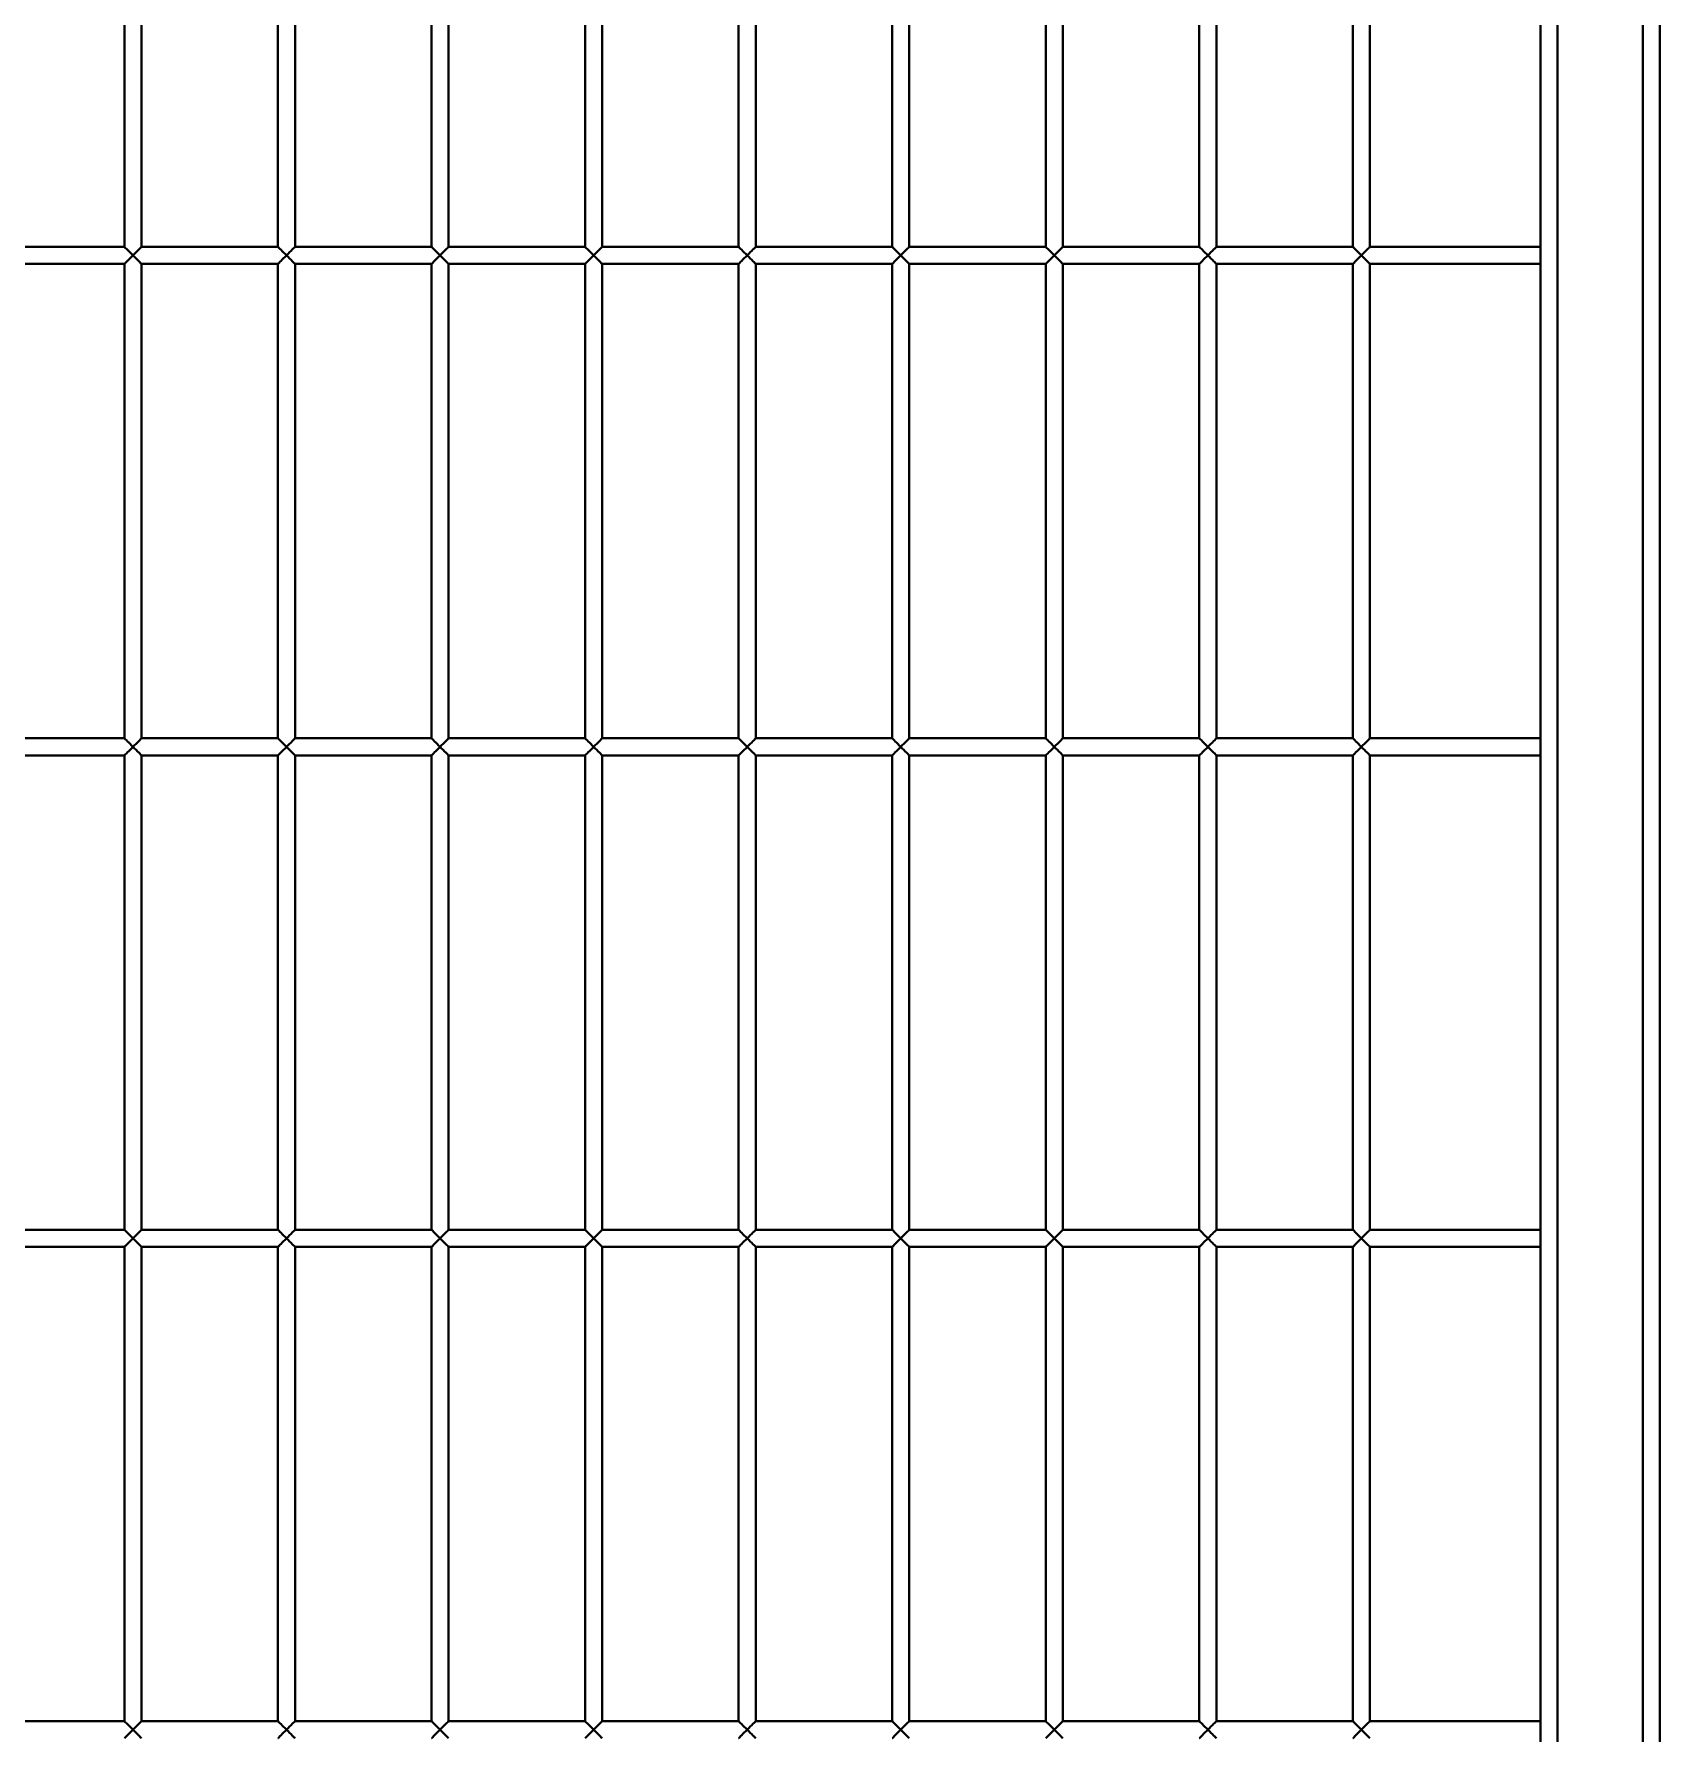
# Model space of a CAD drawing. Header units: millimetres. Extents: x 0 to 297, y 0 to 210.
# Drawn here: x 231.52 to 236.285, y 165.798 to 170.779 of the extents above; entities that cross this region are included whole.
import ezdxf

# ---------------------------------------------------------------- set-up
doc = ezdxf.new("R2010")
doc.units = ezdxf.units.MM
doc.layers.add('轮廓实线层', color=7, linetype='Continuous', lineweight=40)

msp = doc.modelspace()

# ---------------------------------------------------------------- linework, layer by layer
at = {"layer": '轮廓实线层', "color": 7, "linetype": 'Continuous', "lineweight": 40}
for p, q in [((236.2848, 174.7603), (236.2848, 156.7603)), ((236.2348, 156.8103), (236.2348, 174.7103)), ((235.9848, 174.4603), (235.9848, 157.0603)), ((235.9348, 157.1103), (235.9348, 174.4103)), ((231.7848, 171.5453), (231.7848, 170.1553)), ((231.8348, 170.1553), (231.8348, 171.5453)), ((232.2348, 171.5453), (232.2348, 170.1553)), ((232.2848, 170.1553), (232.2848, 171.5453)), ((232.6848, 171.5453), (232.6848, 170.1553)), ((232.7348, 170.1553), (232.7348, 171.5453)), ((233.1348, 171.5453), (233.1348, 170.1553)), ((233.1848, 170.1553), (233.1848, 171.5453)), ((233.5848, 171.5453), (233.5848, 170.1553)), ((233.6348, 170.1553), (233.6348, 171.5453)), ((234.0348, 171.5453), (234.0348, 170.1553)), ((234.0848, 170.1553), (234.0848, 171.5453)), ((234.4848, 171.5453), (234.4848, 170.1553)), ((234.5348, 170.1553), (234.5348, 171.5453)), ((234.9348, 171.5453), (234.9348, 170.1553)), ((234.9848, 170.1553), (234.9848, 171.5453)), ((235.3848, 171.5453), (235.3848, 170.1553)), ((235.4348, 170.1553), (235.4348, 171.5453)), ((231.7848, 170.1553), (231.3848, 170.1553)), ((232.2348, 170.1553), (231.8348, 170.1553)), ((232.6848, 170.1553), (232.2848, 170.1553)), ((233.1348, 170.1553), (232.7348, 170.1553)), ((233.5848, 170.1553), (233.1848, 170.1553)), ((234.0348, 170.1553), (233.6348, 170.1553)), ((234.4848, 170.1553), (234.0848, 170.1553)), ((234.9348, 170.1553), (234.5348, 170.1553)), ((235.3848, 170.1553), (234.9848, 170.1553)), ((235.9348, 170.1553), (235.4348, 170.1553)), ((231.3848, 170.1053), (231.7848, 170.1053)), ((231.7848, 170.1053), (231.7848, 168.7153)), ((231.8348, 168.7153), (231.8348, 170.1053)), ((231.8348, 170.1053), (232.2348, 170.1053)), ((232.2348, 170.1053), (232.2348, 168.7153)), ((232.2848, 168.7153), (232.2848, 170.1053)), ((232.2848, 170.1053), (232.6848, 170.1053)), ((232.6848, 170.1053), (232.6848, 168.7153)), ((232.7348, 168.7153), (232.7348, 170.1053)), ((232.7348, 170.1053), (233.1348, 170.1053)), ((233.1348, 170.1053), (233.1348, 168.7153)), ((233.1848, 168.7153), (233.1848, 170.1053)), ((233.1848, 170.1053), (233.5848, 170.1053)), ((233.5848, 170.1053), (233.5848, 168.7153)), ((233.6348, 168.7153), (233.6348, 170.1053)), ((233.6348, 170.1053), (234.0348, 170.1053)), ((234.0348, 170.1053), (234.0348, 168.7153)), ((234.0848, 168.7153), (234.0848, 170.1053)), ((234.0848, 170.1053), (234.4848, 170.1053)), ((234.4848, 170.1053), (234.4848, 168.7153)), ((234.5348, 168.7153), (234.5348, 170.1053)), ((234.5348, 170.1053), (234.9348, 170.1053)), ((234.9348, 170.1053), (234.9348, 168.7153)), ((234.9848, 168.7153), (234.9848, 170.1053)), ((234.9848, 170.1053), (235.3848, 170.1053)), ((235.3848, 170.1053), (235.3848, 168.7153)), ((235.4348, 168.7153), (235.4348, 170.1053)), ((235.4348, 170.1053), (235.9348, 170.1053)), ((231.7848, 168.7153), (231.3848, 168.7153)), ((232.2348, 168.7153), (231.8348, 168.7153)), ((232.6848, 168.7153), (232.2848, 168.7153)), ((233.1348, 168.7153), (232.7348, 168.7153)), ((233.5848, 168.7153), (233.1848, 168.7153)), ((234.0348, 168.7153), (233.6348, 168.7153)), ((234.4848, 168.7153), (234.0848, 168.7153)), ((234.9348, 168.7153), (234.5348, 168.7153)), ((235.3848, 168.7153), (234.9848, 168.7153)), ((235.9348, 168.7153), (235.4348, 168.7153)), ((231.3848, 168.6653), (231.7848, 168.6653)), ((231.7848, 168.6653), (231.7848, 167.2753)), ((231.8348, 167.2753), (231.8348, 168.6653)), ((231.8348, 168.6653), (232.2348, 168.6653)), ((232.2348, 168.6653), (232.2348, 167.2753)), ((232.2848, 167.2753), (232.2848, 168.6653)), ((232.2848, 168.6653), (232.6848, 168.6653)), ((232.6848, 168.6653), (232.6848, 167.2753)), ((232.7348, 167.2753), (232.7348, 168.6653)), ((232.7348, 168.6653), (233.1348, 168.6653)), ((233.1348, 168.6653), (233.1348, 167.2753)), ((233.1848, 167.2753), (233.1848, 168.6653)), ((233.1848, 168.6653), (233.5848, 168.6653)), ((233.5848, 168.6653), (233.5848, 167.2753)), ((233.6348, 167.2753), (233.6348, 168.6653)), ((233.6348, 168.6653), (234.0348, 168.6653)), ((234.0348, 168.6653), (234.0348, 167.2753)), ((234.0848, 167.2753), (234.0848, 168.6653)), ((234.0848, 168.6653), (234.4848, 168.6653)), ((234.4848, 168.6653), (234.4848, 167.2753)), ((234.5348, 167.2753), (234.5348, 168.6653)), ((234.5348, 168.6653), (234.9348, 168.6653)), ((234.9348, 168.6653), (234.9348, 167.2753)), ((234.9848, 167.2753), (234.9848, 168.6653)), ((234.9848, 168.6653), (235.3848, 168.6653)), ((235.3848, 168.6653), (235.3848, 167.2753)), ((235.4348, 167.2753), (235.4348, 168.6653)), ((235.4348, 168.6653), (235.9348, 168.6653)), ((231.7848, 167.2753), (231.3848, 167.2753)), ((232.2348, 167.2753), (231.8348, 167.2753)), ((232.6848, 167.2753), (232.2848, 167.2753)), ((233.1348, 167.2753), (232.7348, 167.2753)), ((233.5848, 167.2753), (233.1848, 167.2753)), ((234.0348, 167.2753), (233.6348, 167.2753)), ((234.4848, 167.2753), (234.0848, 167.2753)), ((234.9348, 167.2753), (234.5348, 167.2753)), ((235.3848, 167.2753), (234.9848, 167.2753)), ((235.9348, 167.2753), (235.4348, 167.2753)), ((231.3848, 167.2253), (231.7848, 167.2253)), ((231.7848, 167.2253), (231.7848, 165.8353)), ((231.8348, 165.8353), (231.8348, 167.2253)), ((231.8348, 167.2253), (232.2348, 167.2253)), ((232.2348, 167.2253), (232.2348, 165.8353)), ((232.2848, 165.8353), (232.2848, 167.2253)), ((232.2848, 167.2253), (232.6848, 167.2253)), ((232.6848, 167.2253), (232.6848, 165.8353)), ((232.7348, 165.8353), (232.7348, 167.2253)), ((232.7348, 167.2253), (233.1348, 167.2253)), ((233.1348, 167.2253), (233.1348, 165.8353)), ((233.1848, 165.8353), (233.1848, 167.2253)), ((233.1848, 167.2253), (233.5848, 167.2253)), ((233.5848, 167.2253), (233.5848, 165.8353)), ((233.6348, 165.8353), (233.6348, 167.2253)), ((233.6348, 167.2253), (234.0348, 167.2253)), ((234.0348, 167.2253), (234.0348, 165.8353)), ((234.0848, 165.8353), (234.0848, 167.2253)), ((234.0848, 167.2253), (234.4848, 167.2253)), ((234.4848, 167.2253), (234.4848, 165.8353)), ((234.5348, 165.8353), (234.5348, 167.2253)), ((234.5348, 167.2253), (234.9348, 167.2253)), ((234.9348, 167.2253), (234.9348, 165.8353)), ((234.9848, 165.8353), (234.9848, 167.2253)), ((234.9848, 167.2253), (235.3848, 167.2253)), ((235.3848, 167.2253), (235.3848, 165.8353)), ((235.4348, 165.8353), (235.4348, 167.2253)), ((235.4348, 167.2253), (235.9348, 167.2253)), ((231.7848, 165.8353), (231.3848, 165.8353)), ((232.2348, 165.8353), (231.8348, 165.8353)), ((232.6848, 165.8353), (232.2848, 165.8353)), ((233.1348, 165.8353), (232.7348, 165.8353)), ((233.5848, 165.8353), (233.1848, 165.8353)), ((234.0348, 165.8353), (233.6348, 165.8353)), ((234.4848, 165.8353), (234.0848, 165.8353)), ((234.9348, 165.8353), (234.5348, 165.8353)), ((235.3848, 165.8353), (234.9848, 165.8353)), ((235.9348, 165.8353), (235.4348, 165.8353))]:
    msp.add_line(p, q, dxfattribs=at)
at = {"layer": '轮廓实线层', "color": 7, "linetype": 'Continuous', "lineweight": 40, "flags": 128}
for points in [[(231.7848, 170.1553), (231.7852, 170.1549), (231.7863, 170.1538), (231.7882, 170.1519), (231.7907, 170.1494), (231.7938, 170.1463), (231.7973, 170.1428), (231.8013, 170.1388), (231.8055, 170.1346), (231.8098, 170.1303)], [(231.8098, 170.1303), (231.8055, 170.1259), (231.8013, 170.1217), (231.7973, 170.1178), (231.7938, 170.1142), (231.7907, 170.1111), (231.7882, 170.1086), (231.7863, 170.1068), (231.7852, 170.1056), (231.7848, 170.1053)], [(231.8098, 170.1303), (231.8144, 170.1349), (231.8189, 170.1393), (231.823, 170.1434), (231.8267, 170.1471), (231.8298, 170.1502), (231.8322, 170.1526), (231.8339, 170.1543), (231.8347, 170.1552), (231.8348, 170.1553)], [(231.8348, 170.1053), (231.8347, 170.1054), (231.8339, 170.1062), (231.8322, 170.1079), (231.8298, 170.1103), (231.8267, 170.1134), (231.823, 170.1171), (231.8189, 170.1212), (231.8144, 170.1257), (231.8098, 170.1303)], [(232.2348, 170.1553), (232.2352, 170.1549), (232.2363, 170.1538), (232.2382, 170.1519), (232.2407, 170.1494), (232.2438, 170.1463), (232.2473, 170.1428), (232.2513, 170.1388), (232.2555, 170.1346), (232.2598, 170.1303)], [(232.2598, 170.1303), (232.2555, 170.1259), (232.2513, 170.1217), (232.2473, 170.1178), (232.2438, 170.1142), (232.2407, 170.1111), (232.2382, 170.1086), (232.2363, 170.1068), (232.2352, 170.1056), (232.2348, 170.1053)], [(232.2598, 170.1303), (232.2644, 170.1349), (232.2689, 170.1393), (232.273, 170.1434), (232.2767, 170.1471), (232.2798, 170.1502), (232.2822, 170.1526), (232.2839, 170.1543), (232.2847, 170.1552), (232.2848, 170.1553)], [(232.2848, 170.1053), (232.2847, 170.1054), (232.2839, 170.1062), (232.2822, 170.1079), (232.2798, 170.1103), (232.2767, 170.1134), (232.273, 170.1171), (232.2689, 170.1212), (232.2644, 170.1257), (232.2598, 170.1303)], [(232.6848, 170.1553), (232.6852, 170.1549), (232.6863, 170.1538), (232.6882, 170.1519), (232.6907, 170.1494), (232.6938, 170.1463), (232.6973, 170.1428), (232.7013, 170.1388), (232.7055, 170.1346), (232.7098, 170.1303)], [(232.7098, 170.1303), (232.7055, 170.1259), (232.7013, 170.1217), (232.6973, 170.1178), (232.6938, 170.1142), (232.6907, 170.1111), (232.6882, 170.1086), (232.6863, 170.1068), (232.6852, 170.1056), (232.6848, 170.1053)], [(232.7098, 170.1303), (232.7144, 170.1349), (232.7189, 170.1393), (232.723, 170.1434), (232.7267, 170.1471), (232.7298, 170.1502), (232.7322, 170.1526), (232.7339, 170.1543), (232.7347, 170.1552), (232.7348, 170.1553)], [(232.7348, 170.1053), (232.7347, 170.1054), (232.7339, 170.1062), (232.7322, 170.1079), (232.7298, 170.1103), (232.7267, 170.1134), (232.723, 170.1171), (232.7189, 170.1212), (232.7144, 170.1257), (232.7098, 170.1303)], [(233.1348, 170.1553), (233.1352, 170.1549), (233.1363, 170.1538), (233.1382, 170.1519), (233.1407, 170.1494), (233.1438, 170.1463), (233.1473, 170.1428), (233.1513, 170.1388), (233.1555, 170.1346), (233.1598, 170.1303)], [(233.1598, 170.1303), (233.1555, 170.1259), (233.1513, 170.1217), (233.1473, 170.1178), (233.1438, 170.1142), (233.1407, 170.1111), (233.1382, 170.1086), (233.1363, 170.1068), (233.1352, 170.1056), (233.1348, 170.1053)], [(233.1598, 170.1303), (233.1644, 170.1349), (233.1689, 170.1393), (233.173, 170.1434), (233.1767, 170.1471), (233.1798, 170.1502), (233.1822, 170.1526), (233.1839, 170.1543), (233.1847, 170.1552), (233.1848, 170.1553)], [(233.1848, 170.1053), (233.1847, 170.1054), (233.1839, 170.1062), (233.1822, 170.1079), (233.1798, 170.1103), (233.1767, 170.1134), (233.173, 170.1171), (233.1689, 170.1212), (233.1644, 170.1257), (233.1598, 170.1303)], [(233.5848, 170.1553), (233.5852, 170.1549), (233.5863, 170.1538), (233.5882, 170.1519), (233.5907, 170.1494), (233.5938, 170.1463), (233.5973, 170.1428), (233.6013, 170.1388), (233.6055, 170.1346), (233.6098, 170.1303)], [(233.6098, 170.1303), (233.6055, 170.1259), (233.6013, 170.1217), (233.5973, 170.1178), (233.5938, 170.1142), (233.5907, 170.1111), (233.5882, 170.1086), (233.5863, 170.1068), (233.5852, 170.1056), (233.5848, 170.1053)], [(233.6098, 170.1303), (233.6144, 170.1349), (233.6189, 170.1393), (233.623, 170.1434), (233.6267, 170.1471), (233.6298, 170.1502), (233.6322, 170.1526), (233.6339, 170.1543), (233.6347, 170.1552), (233.6348, 170.1553)], [(233.6348, 170.1053), (233.6347, 170.1054), (233.6339, 170.1062), (233.6322, 170.1079), (233.6298, 170.1103), (233.6267, 170.1134), (233.623, 170.1171), (233.6189, 170.1212), (233.6144, 170.1257), (233.6098, 170.1303)], [(234.0348, 170.1553), (234.0352, 170.1549), (234.0363, 170.1538), (234.0382, 170.1519), (234.0407, 170.1494), (234.0438, 170.1463), (234.0473, 170.1428), (234.0513, 170.1388), (234.0555, 170.1346), (234.0598, 170.1303)], [(234.0598, 170.1303), (234.0555, 170.1259), (234.0513, 170.1217), (234.0473, 170.1178), (234.0438, 170.1142), (234.0407, 170.1111), (234.0382, 170.1086), (234.0363, 170.1068), (234.0352, 170.1056), (234.0348, 170.1053)], [(234.0598, 170.1303), (234.0644, 170.1349), (234.0689, 170.1393), (234.073, 170.1434), (234.0767, 170.1471), (234.0798, 170.1502), (234.0822, 170.1526), (234.0839, 170.1543), (234.0847, 170.1552), (234.0848, 170.1553)], [(234.0848, 170.1053), (234.0847, 170.1054), (234.0839, 170.1062), (234.0822, 170.1079), (234.0798, 170.1103), (234.0767, 170.1134), (234.073, 170.1171), (234.0689, 170.1212), (234.0644, 170.1257), (234.0598, 170.1303)], [(234.4848, 170.1553), (234.4852, 170.1549), (234.4863, 170.1538), (234.4882, 170.1519), (234.4907, 170.1494), (234.4938, 170.1463), (234.4973, 170.1428), (234.5013, 170.1388), (234.5055, 170.1346), (234.5098, 170.1303)], [(234.5098, 170.1303), (234.5055, 170.1259), (234.5013, 170.1217), (234.4973, 170.1178), (234.4938, 170.1142), (234.4907, 170.1111), (234.4882, 170.1086), (234.4863, 170.1068), (234.4852, 170.1056), (234.4848, 170.1053)], [(234.5098, 170.1303), (234.5144, 170.1349), (234.5189, 170.1393), (234.523, 170.1434), (234.5267, 170.1471), (234.5298, 170.1502), (234.5322, 170.1526), (234.5339, 170.1543), (234.5347, 170.1552), (234.5348, 170.1553)], [(234.5348, 170.1053), (234.5347, 170.1054), (234.5339, 170.1062), (234.5322, 170.1079), (234.5298, 170.1103), (234.5267, 170.1134), (234.523, 170.1171), (234.5189, 170.1212), (234.5144, 170.1257), (234.5098, 170.1303)], [(234.9348, 170.1553), (234.9352, 170.1549), (234.9363, 170.1538), (234.9382, 170.1519), (234.9407, 170.1494), (234.9438, 170.1463), (234.9473, 170.1428), (234.9513, 170.1388), (234.9555, 170.1346), (234.9598, 170.1303)], [(234.9598, 170.1303), (234.9555, 170.1259), (234.9513, 170.1217), (234.9473, 170.1178), (234.9438, 170.1142), (234.9407, 170.1111), (234.9382, 170.1086), (234.9363, 170.1068), (234.9352, 170.1056), (234.9348, 170.1053)], [(234.9598, 170.1303), (234.9644, 170.1349), (234.9689, 170.1393), (234.973, 170.1434), (234.9767, 170.1471), (234.9798, 170.1502), (234.9822, 170.1526), (234.9839, 170.1543), (234.9847, 170.1552), (234.9848, 170.1553)], [(234.9848, 170.1053), (234.9847, 170.1054), (234.9839, 170.1062), (234.9822, 170.1079), (234.9798, 170.1103), (234.9767, 170.1134), (234.973, 170.1171), (234.9689, 170.1212), (234.9644, 170.1257), (234.9598, 170.1303)], [(235.3848, 170.1553), (235.3852, 170.1549), (235.3863, 170.1538), (235.3882, 170.1519), (235.3907, 170.1494), (235.3938, 170.1463), (235.3973, 170.1428), (235.4013, 170.1388), (235.4055, 170.1346), (235.4098, 170.1303)], [(235.4098, 170.1303), (235.4055, 170.1259), (235.4013, 170.1217), (235.3973, 170.1178), (235.3938, 170.1142), (235.3907, 170.1111), (235.3882, 170.1086), (235.3863, 170.1068), (235.3852, 170.1056), (235.3848, 170.1053)], [(235.4098, 170.1303), (235.4144, 170.1349), (235.4189, 170.1393), (235.423, 170.1434), (235.4267, 170.1471), (235.4298, 170.1502), (235.4322, 170.1526), (235.4339, 170.1543), (235.4347, 170.1552), (235.4348, 170.1553)], [(235.4348, 170.1053), (235.4347, 170.1054), (235.4339, 170.1062), (235.4322, 170.1079), (235.4298, 170.1103), (235.4267, 170.1134), (235.423, 170.1171), (235.4189, 170.1212), (235.4144, 170.1257), (235.4098, 170.1303)], [(231.7848, 168.7153), (231.7852, 168.7149), (231.7863, 168.7138), (231.7882, 168.7119), (231.7907, 168.7094), (231.7938, 168.7063), (231.7973, 168.7028), (231.8013, 168.6988), (231.8055, 168.6946), (231.8098, 168.6903)], [(231.8098, 168.6903), (231.8144, 168.6949), (231.8189, 168.6993), (231.823, 168.7034), (231.8267, 168.7071), (231.8298, 168.7102), (231.8322, 168.7126), (231.8339, 168.7143), (231.8347, 168.7152), (231.8348, 168.7153)], [(232.2348, 168.7153), (232.2352, 168.7149), (232.2363, 168.7138), (232.2382, 168.7119), (232.2407, 168.7094), (232.2438, 168.7063), (232.2473, 168.7028), (232.2513, 168.6988), (232.2555, 168.6946), (232.2598, 168.6903)], [(232.2598, 168.6903), (232.2644, 168.6949), (232.2689, 168.6993), (232.273, 168.7034), (232.2767, 168.7071), (232.2798, 168.7102), (232.2822, 168.7126), (232.2839, 168.7143), (232.2847, 168.7152), (232.2848, 168.7153)], [(232.6848, 168.7153), (232.6852, 168.7149), (232.6863, 168.7138), (232.6882, 168.7119), (232.6907, 168.7094), (232.6938, 168.7063), (232.6973, 168.7028), (232.7013, 168.6988), (232.7055, 168.6946), (232.7098, 168.6903)], [(232.7098, 168.6903), (232.7144, 168.6949), (232.7189, 168.6993), (232.723, 168.7034), (232.7267, 168.7071), (232.7298, 168.7102), (232.7322, 168.7126), (232.7339, 168.7143), (232.7347, 168.7152), (232.7348, 168.7153)], [(233.1348, 168.7153), (233.1352, 168.7149), (233.1363, 168.7138), (233.1382, 168.7119), (233.1407, 168.7094), (233.1438, 168.7063), (233.1473, 168.7028), (233.1513, 168.6988), (233.1555, 168.6946), (233.1598, 168.6903)], [(233.1598, 168.6903), (233.1644, 168.6949), (233.1689, 168.6993), (233.173, 168.7034), (233.1767, 168.7071), (233.1798, 168.7102), (233.1822, 168.7126), (233.1839, 168.7143), (233.1847, 168.7152), (233.1848, 168.7153)], [(233.5848, 168.7153), (233.5852, 168.7149), (233.5863, 168.7138), (233.5882, 168.7119), (233.5907, 168.7094), (233.5938, 168.7063), (233.5973, 168.7028), (233.6013, 168.6988), (233.6055, 168.6946), (233.6098, 168.6903)], [(233.6098, 168.6903), (233.6144, 168.6949), (233.6189, 168.6993), (233.623, 168.7034), (233.6267, 168.7071), (233.6298, 168.7102), (233.6322, 168.7126), (233.6339, 168.7143), (233.6347, 168.7152), (233.6348, 168.7153)], [(234.0348, 168.7153), (234.0352, 168.7149), (234.0363, 168.7138), (234.0382, 168.7119), (234.0407, 168.7094), (234.0438, 168.7063), (234.0473, 168.7028), (234.0513, 168.6988), (234.0555, 168.6946), (234.0598, 168.6903)], [(234.0598, 168.6903), (234.0644, 168.6949), (234.0689, 168.6993), (234.073, 168.7034), (234.0767, 168.7071), (234.0798, 168.7102), (234.0822, 168.7126), (234.0839, 168.7143), (234.0847, 168.7152), (234.0848, 168.7153)], [(234.4848, 168.7153), (234.4852, 168.7149), (234.4863, 168.7138), (234.4882, 168.7119), (234.4907, 168.7094), (234.4938, 168.7063), (234.4973, 168.7028), (234.5013, 168.6988), (234.5055, 168.6946), (234.5098, 168.6903)], [(234.5098, 168.6903), (234.5144, 168.6949), (234.5189, 168.6993), (234.523, 168.7034), (234.5267, 168.7071), (234.5298, 168.7102), (234.5322, 168.7126), (234.5339, 168.7143), (234.5347, 168.7152), (234.5348, 168.7153)], [(234.9348, 168.7153), (234.9352, 168.7149), (234.9363, 168.7138), (234.9382, 168.7119), (234.9407, 168.7094), (234.9438, 168.7063), (234.9473, 168.7028), (234.9513, 168.6988), (234.9555, 168.6946), (234.9598, 168.6903)], [(234.9598, 168.6903), (234.9644, 168.6949), (234.9689, 168.6993), (234.973, 168.7034), (234.9767, 168.7071), (234.9798, 168.7102), (234.9822, 168.7126), (234.9839, 168.7143), (234.9847, 168.7152), (234.9848, 168.7153)], [(235.3848, 168.7153), (235.3852, 168.7149), (235.3863, 168.7138), (235.3882, 168.7119), (235.3907, 168.7094), (235.3938, 168.7063), (235.3973, 168.7028), (235.4013, 168.6988), (235.4055, 168.6946), (235.4098, 168.6903)], [(235.4098, 168.6903), (235.4144, 168.6949), (235.4189, 168.6993), (235.423, 168.7034), (235.4267, 168.7071), (235.4298, 168.7102), (235.4322, 168.7126), (235.4339, 168.7143), (235.4347, 168.7152), (235.4348, 168.7153)], [(231.8098, 168.6903), (231.8055, 168.6859), (231.8013, 168.6817), (231.7973, 168.6778), (231.7938, 168.6742), (231.7907, 168.6711), (231.7882, 168.6686), (231.7863, 168.6668), (231.7852, 168.6656), (231.7848, 168.6653)], [(231.8348, 168.6653), (231.8347, 168.6654), (231.8339, 168.6662), (231.8322, 168.6679), (231.8298, 168.6703), (231.8267, 168.6734), (231.823, 168.6771), (231.8189, 168.6812), (231.8144, 168.6857), (231.8098, 168.6903)], [(232.2598, 168.6903), (232.2555, 168.6859), (232.2513, 168.6817), (232.2473, 168.6778), (232.2438, 168.6742), (232.2407, 168.6711), (232.2382, 168.6686), (232.2363, 168.6668), (232.2352, 168.6656), (232.2348, 168.6653)], [(232.2848, 168.6653), (232.2847, 168.6654), (232.2839, 168.6662), (232.2822, 168.6679), (232.2798, 168.6703), (232.2767, 168.6734), (232.273, 168.6771), (232.2689, 168.6812), (232.2644, 168.6857), (232.2598, 168.6903)], [(232.7098, 168.6903), (232.7055, 168.6859), (232.7013, 168.6817), (232.6973, 168.6778), (232.6938, 168.6742), (232.6907, 168.6711), (232.6882, 168.6686), (232.6863, 168.6668), (232.6852, 168.6656), (232.6848, 168.6653)], [(232.7348, 168.6653), (232.7347, 168.6654), (232.7339, 168.6662), (232.7322, 168.6679), (232.7298, 168.6703), (232.7267, 168.6734), (232.723, 168.6771), (232.7189, 168.6812), (232.7144, 168.6857), (232.7098, 168.6903)], [(233.1598, 168.6903), (233.1555, 168.6859), (233.1513, 168.6817), (233.1473, 168.6778), (233.1438, 168.6742), (233.1407, 168.6711), (233.1382, 168.6686), (233.1363, 168.6668), (233.1352, 168.6656), (233.1348, 168.6653)], [(233.1848, 168.6653), (233.1847, 168.6654), (233.1839, 168.6662), (233.1822, 168.6679), (233.1798, 168.6703), (233.1767, 168.6734), (233.173, 168.6771), (233.1689, 168.6812), (233.1644, 168.6857), (233.1598, 168.6903)], [(233.6098, 168.6903), (233.6055, 168.6859), (233.6013, 168.6817), (233.5973, 168.6778), (233.5938, 168.6742), (233.5907, 168.6711), (233.5882, 168.6686), (233.5863, 168.6668), (233.5852, 168.6656), (233.5848, 168.6653)], [(233.6348, 168.6653), (233.6347, 168.6654), (233.6339, 168.6662), (233.6322, 168.6679), (233.6298, 168.6703), (233.6267, 168.6734), (233.623, 168.6771), (233.6189, 168.6812), (233.6144, 168.6857), (233.6098, 168.6903)], [(234.0598, 168.6903), (234.0555, 168.6859), (234.0513, 168.6817), (234.0473, 168.6778), (234.0438, 168.6742), (234.0407, 168.6711), (234.0382, 168.6686), (234.0363, 168.6668), (234.0352, 168.6656), (234.0348, 168.6653)], [(234.0848, 168.6653), (234.0847, 168.6654), (234.0839, 168.6662), (234.0822, 168.6679), (234.0798, 168.6703), (234.0767, 168.6734), (234.073, 168.6771), (234.0689, 168.6812), (234.0644, 168.6857), (234.0598, 168.6903)], [(234.5098, 168.6903), (234.5055, 168.6859), (234.5013, 168.6817), (234.4973, 168.6778), (234.4938, 168.6742), (234.4907, 168.6711), (234.4882, 168.6686), (234.4863, 168.6668), (234.4852, 168.6656), (234.4848, 168.6653)], [(234.5348, 168.6653), (234.5347, 168.6654), (234.5339, 168.6662), (234.5322, 168.6679), (234.5298, 168.6703), (234.5267, 168.6734), (234.523, 168.6771), (234.5189, 168.6812), (234.5144, 168.6857), (234.5098, 168.6903)], [(234.9598, 168.6903), (234.9555, 168.6859), (234.9513, 168.6817), (234.9473, 168.6778), (234.9438, 168.6742), (234.9407, 168.6711), (234.9382, 168.6686), (234.9363, 168.6668), (234.9352, 168.6656), (234.9348, 168.6653)], [(234.9848, 168.6653), (234.9847, 168.6654), (234.9839, 168.6662), (234.9822, 168.6679), (234.9798, 168.6703), (234.9767, 168.6734), (234.973, 168.6771), (234.9689, 168.6812), (234.9644, 168.6857), (234.9598, 168.6903)], [(235.4098, 168.6903), (235.4055, 168.6859), (235.4013, 168.6817), (235.3973, 168.6778), (235.3938, 168.6742), (235.3907, 168.6711), (235.3882, 168.6686), (235.3863, 168.6668), (235.3852, 168.6656), (235.3848, 168.6653)], [(235.4348, 168.6653), (235.4347, 168.6654), (235.4339, 168.6662), (235.4322, 168.6679), (235.4298, 168.6703), (235.4267, 168.6734), (235.423, 168.6771), (235.4189, 168.6812), (235.4144, 168.6857), (235.4098, 168.6903)], [(231.7848, 167.2753), (231.7852, 167.2749), (231.7863, 167.2738), (231.7882, 167.2719), (231.7907, 167.2694), (231.7938, 167.2663), (231.7973, 167.2628), (231.8013, 167.2588), (231.8055, 167.2546), (231.8098, 167.2503)], [(231.8098, 167.2503), (231.8144, 167.2549), (231.8189, 167.2593), (231.823, 167.2634), (231.8267, 167.2671), (231.8298, 167.2702), (231.8322, 167.2726), (231.8339, 167.2743), (231.8347, 167.2752), (231.8348, 167.2753)], [(232.2348, 167.2753), (232.2352, 167.2749), (232.2363, 167.2738), (232.2382, 167.2719), (232.2407, 167.2694), (232.2438, 167.2663), (232.2473, 167.2628), (232.2513, 167.2588), (232.2555, 167.2546), (232.2598, 167.2503)], [(232.2598, 167.2503), (232.2644, 167.2549), (232.2689, 167.2593), (232.273, 167.2634), (232.2767, 167.2671), (232.2798, 167.2702), (232.2822, 167.2726), (232.2839, 167.2743), (232.2847, 167.2752), (232.2848, 167.2753)], [(232.6848, 167.2753), (232.6852, 167.2749), (232.6863, 167.2738), (232.6882, 167.2719), (232.6907, 167.2694), (232.6938, 167.2663), (232.6973, 167.2628), (232.7013, 167.2588), (232.7055, 167.2546), (232.7098, 167.2503)], [(232.7098, 167.2503), (232.7144, 167.2549), (232.7189, 167.2593), (232.723, 167.2634), (232.7267, 167.2671), (232.7298, 167.2702), (232.7322, 167.2726), (232.7339, 167.2743), (232.7347, 167.2752), (232.7348, 167.2753)], [(233.1348, 167.2753), (233.1352, 167.2749), (233.1363, 167.2738), (233.1382, 167.2719), (233.1407, 167.2694), (233.1438, 167.2663), (233.1473, 167.2628), (233.1513, 167.2588), (233.1555, 167.2546), (233.1598, 167.2503)], [(233.1598, 167.2503), (233.1644, 167.2549), (233.1689, 167.2593), (233.173, 167.2634), (233.1767, 167.2671), (233.1798, 167.2702), (233.1822, 167.2726), (233.1839, 167.2743), (233.1847, 167.2752), (233.1848, 167.2753)], [(233.5848, 167.2753), (233.5852, 167.2749), (233.5863, 167.2738), (233.5882, 167.2719), (233.5907, 167.2694), (233.5938, 167.2663), (233.5973, 167.2628), (233.6013, 167.2588), (233.6055, 167.2546), (233.6098, 167.2503)], [(233.6098, 167.2503), (233.6144, 167.2549), (233.6189, 167.2593), (233.623, 167.2634), (233.6267, 167.2671), (233.6298, 167.2702), (233.6322, 167.2726), (233.6339, 167.2743), (233.6347, 167.2752), (233.6348, 167.2753)], [(234.0348, 167.2753), (234.0352, 167.2749), (234.0363, 167.2738), (234.0382, 167.2719), (234.0407, 167.2694), (234.0438, 167.2663), (234.0473, 167.2628), (234.0513, 167.2588), (234.0555, 167.2546), (234.0598, 167.2503)], [(234.0598, 167.2503), (234.0644, 167.2549), (234.0689, 167.2593), (234.073, 167.2634), (234.0767, 167.2671), (234.0798, 167.2702), (234.0822, 167.2726), (234.0839, 167.2743), (234.0847, 167.2752), (234.0848, 167.2753)], [(234.4848, 167.2753), (234.4852, 167.2749), (234.4863, 167.2738), (234.4882, 167.2719), (234.4907, 167.2694), (234.4938, 167.2663), (234.4973, 167.2628), (234.5013, 167.2588), (234.5055, 167.2546), (234.5098, 167.2503)], [(234.5098, 167.2503), (234.5144, 167.2549), (234.5189, 167.2593), (234.523, 167.2634), (234.5267, 167.2671), (234.5298, 167.2702), (234.5322, 167.2726), (234.5339, 167.2743), (234.5347, 167.2752), (234.5348, 167.2753)], [(234.9348, 167.2753), (234.9352, 167.2749), (234.9363, 167.2738), (234.9382, 167.2719), (234.9407, 167.2694), (234.9438, 167.2663), (234.9473, 167.2628), (234.9513, 167.2588), (234.9555, 167.2546), (234.9598, 167.2503)], [(234.9598, 167.2503), (234.9644, 167.2549), (234.9689, 167.2593), (234.973, 167.2634), (234.9767, 167.2671), (234.9798, 167.2702), (234.9822, 167.2726), (234.9839, 167.2743), (234.9847, 167.2752), (234.9848, 167.2753)], [(235.3848, 167.2753), (235.3852, 167.2749), (235.3863, 167.2738), (235.3882, 167.2719), (235.3907, 167.2694), (235.3938, 167.2663), (235.3973, 167.2628), (235.4013, 167.2588), (235.4055, 167.2546), (235.4098, 167.2503)], [(235.4098, 167.2503), (235.4144, 167.2549), (235.4189, 167.2593), (235.423, 167.2634), (235.4267, 167.2671), (235.4298, 167.2702), (235.4322, 167.2726), (235.4339, 167.2743), (235.4347, 167.2752), (235.4348, 167.2753)], [(231.8098, 167.2503), (231.8055, 167.2459), (231.8013, 167.2417), (231.7973, 167.2378), (231.7938, 167.2342), (231.7907, 167.2311), (231.7882, 167.2286), (231.7863, 167.2268), (231.7852, 167.2256), (231.7848, 167.2253)], [(231.8348, 167.2253), (231.8347, 167.2254), (231.8339, 167.2262), (231.8322, 167.2279), (231.8298, 167.2303), (231.8267, 167.2334), (231.823, 167.2371), (231.8189, 167.2412), (231.8144, 167.2457), (231.8098, 167.2503)], [(232.2598, 167.2503), (232.2555, 167.2459), (232.2513, 167.2417), (232.2473, 167.2378), (232.2438, 167.2342), (232.2407, 167.2311), (232.2382, 167.2286), (232.2363, 167.2268), (232.2352, 167.2256), (232.2348, 167.2253)], [(232.2848, 167.2253), (232.2847, 167.2254), (232.2839, 167.2262), (232.2822, 167.2279), (232.2798, 167.2303), (232.2767, 167.2334), (232.273, 167.2371), (232.2689, 167.2412), (232.2644, 167.2457), (232.2598, 167.2503)], [(232.7098, 167.2503), (232.7055, 167.2459), (232.7013, 167.2417), (232.6973, 167.2378), (232.6938, 167.2342), (232.6907, 167.2311), (232.6882, 167.2286), (232.6863, 167.2268), (232.6852, 167.2256), (232.6848, 167.2253)], [(232.7348, 167.2253), (232.7347, 167.2254), (232.7339, 167.2262), (232.7322, 167.2279), (232.7298, 167.2303), (232.7267, 167.2334), (232.723, 167.2371), (232.7189, 167.2412), (232.7144, 167.2457), (232.7098, 167.2503)], [(233.1598, 167.2503), (233.1555, 167.2459), (233.1513, 167.2417), (233.1473, 167.2378), (233.1438, 167.2342), (233.1407, 167.2311), (233.1382, 167.2286), (233.1363, 167.2268), (233.1352, 167.2256), (233.1348, 167.2253)], [(233.1848, 167.2253), (233.1847, 167.2254), (233.1839, 167.2262), (233.1822, 167.2279), (233.1798, 167.2303), (233.1767, 167.2334), (233.173, 167.2371), (233.1689, 167.2412), (233.1644, 167.2457), (233.1598, 167.2503)], [(233.6098, 167.2503), (233.6055, 167.2459), (233.6013, 167.2417), (233.5973, 167.2378), (233.5938, 167.2342), (233.5907, 167.2311), (233.5882, 167.2286), (233.5863, 167.2268), (233.5852, 167.2256), (233.5848, 167.2253)], [(233.6348, 167.2253), (233.6347, 167.2254), (233.6339, 167.2262), (233.6322, 167.2279), (233.6298, 167.2303), (233.6267, 167.2334), (233.623, 167.2371), (233.6189, 167.2412), (233.6144, 167.2457), (233.6098, 167.2503)], [(234.0598, 167.2503), (234.0555, 167.2459), (234.0513, 167.2417), (234.0473, 167.2378), (234.0438, 167.2342), (234.0407, 167.2311), (234.0382, 167.2286), (234.0363, 167.2268), (234.0352, 167.2256), (234.0348, 167.2253)], [(234.0848, 167.2253), (234.0847, 167.2254), (234.0839, 167.2262), (234.0822, 167.2279), (234.0798, 167.2303), (234.0767, 167.2334), (234.073, 167.2371), (234.0689, 167.2412), (234.0644, 167.2457), (234.0598, 167.2503)], [(234.5098, 167.2503), (234.5055, 167.2459), (234.5013, 167.2417), (234.4973, 167.2378), (234.4938, 167.2342), (234.4907, 167.2311), (234.4882, 167.2286), (234.4863, 167.2268), (234.4852, 167.2256), (234.4848, 167.2253)], [(234.5348, 167.2253), (234.5347, 167.2254), (234.5339, 167.2262), (234.5322, 167.2279), (234.5298, 167.2303), (234.5267, 167.2334), (234.523, 167.2371), (234.5189, 167.2412), (234.5144, 167.2457), (234.5098, 167.2503)], [(234.9598, 167.2503), (234.9555, 167.2459), (234.9513, 167.2417), (234.9473, 167.2378), (234.9438, 167.2342), (234.9407, 167.2311), (234.9382, 167.2286), (234.9363, 167.2268), (234.9352, 167.2256), (234.9348, 167.2253)], [(234.9848, 167.2253), (234.9847, 167.2254), (234.9839, 167.2262), (234.9822, 167.2279), (234.9798, 167.2303), (234.9767, 167.2334), (234.973, 167.2371), (234.9689, 167.2412), (234.9644, 167.2457), (234.9598, 167.2503)], [(235.4098, 167.2503), (235.4055, 167.2459), (235.4013, 167.2417), (235.3973, 167.2378), (235.3938, 167.2342), (235.3907, 167.2311), (235.3882, 167.2286), (235.3863, 167.2268), (235.3852, 167.2256), (235.3848, 167.2253)], [(235.4348, 167.2253), (235.4347, 167.2254), (235.4339, 167.2262), (235.4322, 167.2279), (235.4298, 167.2303), (235.4267, 167.2334), (235.423, 167.2371), (235.4189, 167.2412), (235.4144, 167.2457), (235.4098, 167.2503)], [(231.7848, 165.8353), (231.7852, 165.8349), (231.7863, 165.8338), (231.7882, 165.8319), (231.7907, 165.8294), (231.7938, 165.8263), (231.7973, 165.8228), (231.8013, 165.8188), (231.8055, 165.8146), (231.8098, 165.8103)], [(231.8098, 165.8103), (231.8144, 165.8149), (231.8189, 165.8193), (231.823, 165.8234), (231.8267, 165.8271), (231.8298, 165.8302), (231.8322, 165.8326), (231.8339, 165.8343), (231.8347, 165.8352), (231.8348, 165.8353)], [(232.2348, 165.8353), (232.2352, 165.8349), (232.2363, 165.8338), (232.2382, 165.8319), (232.2407, 165.8294), (232.2438, 165.8263), (232.2473, 165.8228), (232.2513, 165.8188), (232.2555, 165.8146), (232.2598, 165.8103)], [(232.2598, 165.8103), (232.2644, 165.8149), (232.2689, 165.8193), (232.273, 165.8234), (232.2767, 165.8271), (232.2798, 165.8302), (232.2822, 165.8326), (232.2839, 165.8343), (232.2847, 165.8352), (232.2848, 165.8353)], [(232.6848, 165.8353), (232.6852, 165.8349), (232.6863, 165.8338), (232.6882, 165.8319), (232.6907, 165.8294), (232.6938, 165.8263), (232.6973, 165.8228), (232.7013, 165.8188), (232.7055, 165.8146), (232.7098, 165.8103)], [(232.7098, 165.8103), (232.7144, 165.8149), (232.7189, 165.8193), (232.723, 165.8234), (232.7267, 165.8271), (232.7298, 165.8302), (232.7322, 165.8326), (232.7339, 165.8343), (232.7347, 165.8352), (232.7348, 165.8353)], [(233.1348, 165.8353), (233.1352, 165.8349), (233.1363, 165.8338), (233.1382, 165.8319), (233.1407, 165.8294), (233.1438, 165.8263), (233.1473, 165.8228), (233.1513, 165.8188), (233.1555, 165.8146), (233.1598, 165.8103)], [(233.1598, 165.8103), (233.1644, 165.8149), (233.1689, 165.8193), (233.173, 165.8234), (233.1767, 165.8271), (233.1798, 165.8302), (233.1822, 165.8326), (233.1839, 165.8343), (233.1847, 165.8352), (233.1848, 165.8353)], [(233.5848, 165.8353), (233.5852, 165.8349), (233.5863, 165.8338), (233.5882, 165.8319), (233.5907, 165.8294), (233.5938, 165.8263), (233.5973, 165.8228), (233.6013, 165.8188), (233.6055, 165.8146), (233.6098, 165.8103)], [(233.6098, 165.8103), (233.6144, 165.8149), (233.6189, 165.8193), (233.623, 165.8234), (233.6267, 165.8271), (233.6298, 165.8302), (233.6322, 165.8326), (233.6339, 165.8343), (233.6347, 165.8352), (233.6348, 165.8353)], [(234.0348, 165.8353), (234.0352, 165.8349), (234.0363, 165.8338), (234.0382, 165.8319), (234.0407, 165.8294), (234.0438, 165.8263), (234.0473, 165.8228), (234.0513, 165.8188), (234.0555, 165.8146), (234.0598, 165.8103)], [(234.0598, 165.8103), (234.0644, 165.8149), (234.0689, 165.8193), (234.073, 165.8234), (234.0767, 165.8271), (234.0798, 165.8302), (234.0822, 165.8326), (234.0839, 165.8343), (234.0847, 165.8352), (234.0848, 165.8353)], [(234.4848, 165.8353), (234.4852, 165.8349), (234.4863, 165.8338), (234.4882, 165.8319), (234.4907, 165.8294), (234.4938, 165.8263), (234.4973, 165.8228), (234.5013, 165.8188), (234.5055, 165.8146), (234.5098, 165.8103)], [(234.5098, 165.8103), (234.5144, 165.8149), (234.5189, 165.8193), (234.523, 165.8234), (234.5267, 165.8271), (234.5298, 165.8302), (234.5322, 165.8326), (234.5339, 165.8343), (234.5347, 165.8352), (234.5348, 165.8353)], [(234.9348, 165.8353), (234.9352, 165.8349), (234.9363, 165.8338), (234.9382, 165.8319), (234.9407, 165.8294), (234.9438, 165.8263), (234.9473, 165.8228), (234.9513, 165.8188), (234.9555, 165.8146), (234.9598, 165.8103)], [(234.9598, 165.8103), (234.9644, 165.8149), (234.9689, 165.8193), (234.973, 165.8234), (234.9767, 165.8271), (234.9798, 165.8302), (234.9822, 165.8326), (234.9839, 165.8343), (234.9847, 165.8352), (234.9848, 165.8353)], [(235.3848, 165.8353), (235.3852, 165.8349), (235.3863, 165.8338), (235.3882, 165.8319), (235.3907, 165.8294), (235.3938, 165.8263), (235.3973, 165.8228), (235.4013, 165.8188), (235.4055, 165.8146), (235.4098, 165.8103)], [(235.4098, 165.8103), (235.4144, 165.8149), (235.4189, 165.8193), (235.423, 165.8234), (235.4267, 165.8271), (235.4298, 165.8302), (235.4322, 165.8326), (235.4339, 165.8343), (235.4347, 165.8352), (235.4348, 165.8353)], [(231.8098, 165.8103), (231.8055, 165.8059), (231.8013, 165.8017), (231.7973, 165.7978), (231.7938, 165.7942), (231.7907, 165.7911), (231.7882, 165.7886), (231.7863, 165.7868), (231.7852, 165.7856), (231.7848, 165.7853)], [(231.8348, 165.7853), (231.8347, 165.7854), (231.8339, 165.7862), (231.8322, 165.7879), (231.8298, 165.7903), (231.8267, 165.7934), (231.823, 165.7971), (231.8189, 165.8012), (231.8144, 165.8057), (231.8098, 165.8103)], [(232.2598, 165.8103), (232.2555, 165.8059), (232.2513, 165.8017), (232.2473, 165.7978), (232.2438, 165.7942), (232.2407, 165.7911), (232.2382, 165.7886), (232.2363, 165.7868), (232.2352, 165.7856), (232.2348, 165.7853)], [(232.2848, 165.7853), (232.2847, 165.7854), (232.2839, 165.7862), (232.2822, 165.7879), (232.2798, 165.7903), (232.2767, 165.7934), (232.273, 165.7971), (232.2689, 165.8012), (232.2644, 165.8057), (232.2598, 165.8103)], [(232.7098, 165.8103), (232.7055, 165.8059), (232.7013, 165.8017), (232.6973, 165.7978), (232.6938, 165.7942), (232.6907, 165.7911), (232.6882, 165.7886), (232.6863, 165.7868), (232.6852, 165.7856), (232.6848, 165.7853)], [(232.7348, 165.7853), (232.7347, 165.7854), (232.7339, 165.7862), (232.7322, 165.7879), (232.7298, 165.7903), (232.7267, 165.7934), (232.723, 165.7971), (232.7189, 165.8012), (232.7144, 165.8057), (232.7098, 165.8103)], [(233.1598, 165.8103), (233.1555, 165.8059), (233.1513, 165.8017), (233.1473, 165.7978), (233.1438, 165.7942), (233.1407, 165.7911), (233.1382, 165.7886), (233.1363, 165.7868), (233.1352, 165.7856), (233.1348, 165.7853)], [(233.1848, 165.7853), (233.1847, 165.7854), (233.1839, 165.7862), (233.1822, 165.7879), (233.1798, 165.7903), (233.1767, 165.7934), (233.173, 165.7971), (233.1689, 165.8012), (233.1644, 165.8057), (233.1598, 165.8103)], [(233.6098, 165.8103), (233.6055, 165.8059), (233.6013, 165.8017), (233.5973, 165.7978), (233.5938, 165.7942), (233.5907, 165.7911), (233.5882, 165.7886), (233.5863, 165.7868), (233.5852, 165.7856), (233.5848, 165.7853)], [(233.6348, 165.7853), (233.6347, 165.7854), (233.6339, 165.7862), (233.6322, 165.7879), (233.6298, 165.7903), (233.6267, 165.7934), (233.623, 165.7971), (233.6189, 165.8012), (233.6144, 165.8057), (233.6098, 165.8103)], [(234.0598, 165.8103), (234.0555, 165.8059), (234.0513, 165.8017), (234.0473, 165.7978), (234.0438, 165.7942), (234.0407, 165.7911), (234.0382, 165.7886), (234.0363, 165.7868), (234.0352, 165.7856), (234.0348, 165.7853)], [(234.0848, 165.7853), (234.0847, 165.7854), (234.0839, 165.7862), (234.0822, 165.7879), (234.0798, 165.7903), (234.0767, 165.7934), (234.073, 165.7971), (234.0689, 165.8012), (234.0644, 165.8057), (234.0598, 165.8103)], [(234.5098, 165.8103), (234.5055, 165.8059), (234.5013, 165.8017), (234.4973, 165.7978), (234.4938, 165.7942), (234.4907, 165.7911), (234.4882, 165.7886), (234.4863, 165.7868), (234.4852, 165.7856), (234.4848, 165.7853)], [(234.5348, 165.7853), (234.5347, 165.7854), (234.5339, 165.7862), (234.5322, 165.7879), (234.5298, 165.7903), (234.5267, 165.7934), (234.523, 165.7971), (234.5189, 165.8012), (234.5144, 165.8057), (234.5098, 165.8103)], [(234.9598, 165.8103), (234.9555, 165.8059), (234.9513, 165.8017), (234.9473, 165.7978), (234.9438, 165.7942), (234.9407, 165.7911), (234.9382, 165.7886), (234.9363, 165.7868), (234.9352, 165.7856), (234.9348, 165.7853)], [(234.9848, 165.7853), (234.9847, 165.7854), (234.9839, 165.7862), (234.9822, 165.7879), (234.9798, 165.7903), (234.9767, 165.7934), (234.973, 165.7971), (234.9689, 165.8012), (234.9644, 165.8057), (234.9598, 165.8103)], [(235.4098, 165.8103), (235.4055, 165.8059), (235.4013, 165.8017), (235.3973, 165.7978), (235.3938, 165.7942), (235.3907, 165.7911), (235.3882, 165.7886), (235.3863, 165.7868), (235.3852, 165.7856), (235.3848, 165.7853)], [(235.4348, 165.7853), (235.4347, 165.7854), (235.4339, 165.7862), (235.4322, 165.7879), (235.4298, 165.7903), (235.4267, 165.7934), (235.423, 165.7971), (235.4189, 165.8012), (235.4144, 165.8057), (235.4098, 165.8103)]]:
    msp.add_lwpolyline(points, dxfattribs=at)

doc.saveas('drawing.dxf')
